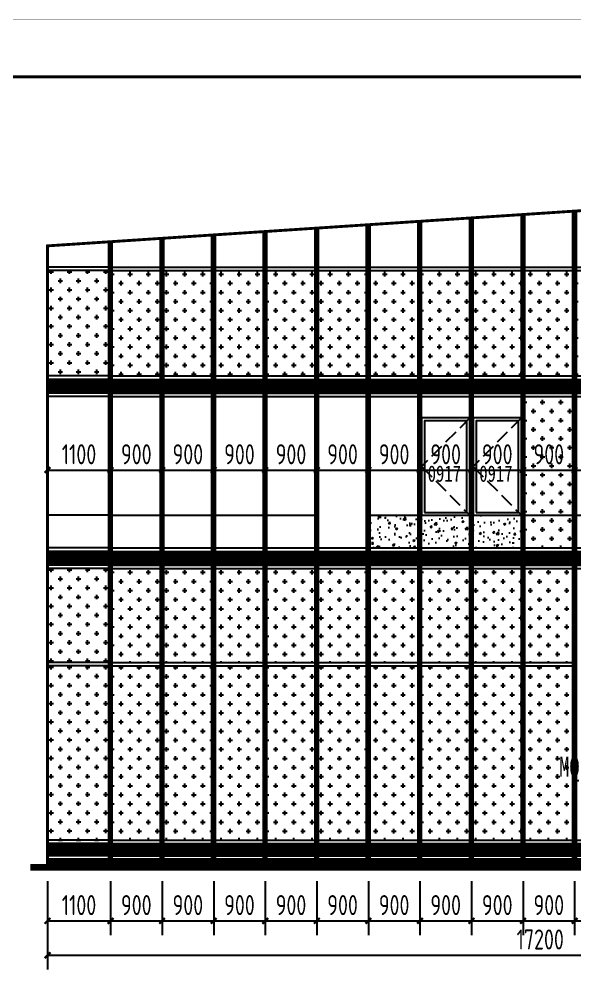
# Model space of a CAD drawing. Extents: x -280168 to 205214, y -148835 to -64913.
# Drawn here: x -188502 to -178811, y -106340 to -89430 of the extents above; entities that cross this region are included whole.
import ezdxf
from ezdxf.xclip import XClip

# ---------------------------------------------------------------- set-up
doc = ezdxf.new("R2010")
doc.units = 0
doc.header["$LTSCALE"] = 1000
doc.header["$MEASUREMENT"] = 0
doc.header["$XCLIPFRAME"] = 0
doc.linetypes.add('DASH', pattern=[0.35, 0.25, -0.1])
for name, color, linetype in [('01-标注_尺寸', 124, 'Continuous'), ('01-标注_符号', 200, 'Continuous'), ('05-填充_156', 156, 'Continuous'), ('05-填充_18', 18, 'Continuous'), ('05-填充_天正', 14, 'Continuous'), ('A-C_玻璃幕墙', 140, 'Continuous'), ('A-C_窗', 140, 'Continuous'), ('D-铝板', 181, 'Continuous'), ('E-立面轮廓', 241, 'Continuous')]:
    doc.layers.add(name, color=color, linetype=linetype)
doc.layers.add('04-不打印_辅助线', color=165, linetype='Continuous', plot=False)
doc.styles.add('_TCH_DIM_T3', font='ros1.shx', dxfattribs={"width": 0.85, "bigfont": 'jd.shx'})
doc.styles.get("Standard").update_dxf_attribs({"font": 'STXIHEI_0.TTF', "width": 0.75})
doc.dimstyles.new('_TCH_ARCH&&100', dxfattribs={"dimtxt": 350, "dimasz": 100, "dimexe": 250, "dimexo": 300, "dimgap": 100, "dimtad": 1, "dimdec": 0, "dimzin": 0, "dimdsep": 46, "dimtxsty": '_TCH_DIM_T3', "dimblk": 'ARCHTICK', "dimcen": 0.09, "dimclrt": 7, "dimazin": 2, "dimtfac": 1, "dimtdec": 0, "dimtix": 1, "dimtmove": 2, "dimatfit": 3, "dimfxl": 0, "dimtolj": 1, "dimtzin": 0, "dimarcsym": 0})

# ---------------------------------------------------------------- blocks, each defined once
blk = doc.blocks.new('*U615')
at = {"layer": '05-填充_18', "const_width": 210}
blk.add_lwpolyline([(-870, 0), (870, 0)], dxfattribs=at)
at = {"layer": 'A-C_玻璃幕墙'}
for p, q in [((-870, 165), (870, 165)), ((-870, 105), (870, 105)), ((-870, -105), (870, -105)), ((-870, -165), (870, -165))]:
    blk.add_line(p, q, dxfattribs=at)
blk = doc.blocks.new('*U616')
at = {"color": 0, "linetype": 'ByBlock', "lineweight": -2, "transparency": 16777216}
for p in [(0, 0), (1800, 0), (3600, 0), (5400, 0)]:
    blk.add_blockref('*U615', p, dxfattribs=at)
blk = doc.blocks.new('*U593')
at = {"layer": '05-填充_18', "const_width": 240}
blk.add_lwpolyline([(-420, 0), (420, 0)], dxfattribs=at)
blk = doc.blocks.new('*U594')
at = {"layer": '05-填充_18', "color": 0, "linetype": 'ByBlock', "lineweight": -2, "transparency": 16777216}
for p in [(0, 0), (900, 0), (1800, 0), (2700, 0), (3600, 0), (4500, 0), (5400, 0), (6300, 0), (7200, 0), (8100, 0), (9000, 0), (9900, 0), (10800, 0), (11700, 0), (12600, 0), (13500, 0), (14400, 0), (15300, 0), (16200, 0)]:
    blk.add_blockref('*U593', p, dxfattribs=at)
blk = doc.blocks.new('*U597')
at = {"layer": '05-填充_18', "const_width": 240}
blk.add_lwpolyline([(-420, 0), (420, 0)], dxfattribs=at)
blk = doc.blocks.new('*U598')
at = {"layer": '05-填充_18', "color": 0, "linetype": 'ByBlock', "lineweight": -2, "transparency": 16777216}
for p in [(0, 0), (900, 0), (1800, 0), (2700, 0), (3600, 0), (4500, 0), (5400, 0), (6300, 0), (7200, 0), (8100, 0), (9000, 0), (9900, 0), (10800, 0), (11700, 0), (12600, 0), (13500, 0), (14400, 0), (15300, 0), (16200, 0)]:
    blk.add_blockref('*U597', p, dxfattribs=at)
blk = doc.blocks.new('*U605')
at = {"layer": '05-填充_18', "const_width": 210}
blk.add_lwpolyline([(-420, 30), (420, 30)], dxfattribs=at)
blk = doc.blocks.new('*U606')
at = {"color": 0, "linetype": 'ByBlock', "lineweight": -2, "transparency": 16777216}
for p in [(0, 0), (900, 0), (1800, 0), (2700, 0), (3600, 0), (4500, 0), (5400, 0), (6300, 0), (7200, 0)]:
    blk.add_blockref('*U605', p, dxfattribs=at)
blk = doc.blocks.new('*U571')
at = {"layer": 'A-C_玻璃幕墙'}
for p, q in [((-420, 30), (420, 30)), ((-420, -30), (420, -30))]:
    blk.add_line(p, q, dxfattribs=at)
blk = doc.blocks.new('*U572')
at = {"layer": 'A-C_玻璃幕墙', "color": 0, "linetype": 'ByBlock', "lineweight": -2, "transparency": 16777216}
for p in [(0, 0), (900, 0), (1800, 0), (2700, 0), (3600, 0), (4500, 0), (5400, 0), (6300, 0), (7200, 0), (8100, 0), (9000, 0), (9900, 0), (10800, 0), (11700, 0), (12600, 0), (13500, 0), (14400, 0), (15300, 0), (16200, 0)]:
    blk.add_blockref('*U571', p, dxfattribs=at)
blk = doc.blocks.new('*U575')
at = {"layer": 'A-C_玻璃幕墙'}
for p, q in [((-420, 30), (420, 30)), ((-420, -30), (420, -30))]:
    blk.add_line(p, q, dxfattribs=at)
blk = doc.blocks.new('*U576')
at = {"layer": 'A-C_玻璃幕墙', "color": 0, "linetype": 'ByBlock', "lineweight": -2, "transparency": 16777216}
for p in [(0, 0), (900, 0), (1800, 0), (2700, 0), (3600, 0), (4500, 0), (5400, 0), (6300, 0), (7200, 0), (8100, 0), (9000, 0), (9900, 0), (10800, 0), (11700, 0), (12600, 0), (13500, 0), (14400, 0), (15300, 0), (16200, 0)]:
    blk.add_blockref('*U575', p, dxfattribs=at)
blk = doc.blocks.new('*U577')
at = {"layer": 'A-C_玻璃幕墙'}
blk.add_line((-420, 0), (420, 0), dxfattribs=at)
blk = doc.blocks.new('*U578')
at = {"layer": 'A-C_玻璃幕墙', "color": 0, "linetype": 'ByBlock', "lineweight": -2, "transparency": 16777216}
for p in [(0, 0), (900, 0), (1800, 0), (2700, 0)]:
    blk.add_blockref('*U577', p, dxfattribs=at)
blk = doc.blocks.new('*U579')
at = {"layer": 'A-C_玻璃幕墙'}
blk.add_line((-420, 0), (420, 0), dxfattribs=at)
blk = doc.blocks.new('*U580')
at = {"layer": 'A-C_玻璃幕墙', "color": 0, "linetype": 'ByBlock', "lineweight": -2, "transparency": 16777216}
for p in [(0, 0), (900, 0), (1800, 0), (2700, 0), (3600, 0), (4500, 0), (5400, 0), (6300, 0), (7200, 0), (8100, 0), (9000, 0), (9900, 0), (10800, 0), (11700, 0)]:
    blk.add_blockref('*U579', p, dxfattribs=at)
blk = doc.blocks.new('*U581')
at = {"layer": 'A-C_玻璃幕墙'}
for p, q in [((-420, 30), (420, 30)), ((-420, -30), (420, -30))]:
    blk.add_line(p, q, dxfattribs=at)
blk = doc.blocks.new('*U582')
at = {"layer": 'A-C_玻璃幕墙', "color": 0, "linetype": 'ByBlock', "lineweight": -2, "transparency": 16777216}
for p in [(0, 0), (900, 0), (1800, 0), (2700, 0), (3600, 0), (4500, 0), (5400, 0), (6300, 0), (7200, 0), (8100, 0), (9000, 0), (9900, 0), (10800, 0), (11700, 0), (12600, 0), (13500, 0), (14400, 0), (15300, 0), (16200, 0)]:
    blk.add_blockref('*U581', p, dxfattribs=at)
blk = doc.blocks.new('*U583')
at = {"layer": 'A-C_玻璃幕墙'}
for p, q in [((-420, 30), (420, 30)), ((-420, -30), (420, -30))]:
    blk.add_line(p, q, dxfattribs=at)
blk = doc.blocks.new('*U584')
at = {"layer": 'A-C_玻璃幕墙', "color": 0, "linetype": 'ByBlock', "lineweight": -2, "transparency": 16777216}
for p in [(0, 0), (900, 0), (1800, 0), (2700, 0), (3600, 0), (4500, 0), (5400, 0), (6300, 0), (7200, 0), (8100, 0), (9000, 0), (9900, 0), (10800, 0), (11700, 0), (12600, 0), (13500, 0), (14400, 0), (15300, 0), (16200, 0)]:
    blk.add_blockref('*U583', p, dxfattribs=at)
blk = doc.blocks.new('*U585')
at = {"layer": 'A-C_玻璃幕墙'}
for p, q in [((-420, 30), (420, 30)), ((-420, -30), (420, -30))]:
    blk.add_line(p, q, dxfattribs=at)
blk = doc.blocks.new('*U586')
at = {"layer": 'A-C_玻璃幕墙', "color": 0, "linetype": 'ByBlock', "lineweight": -2, "transparency": 16777216}
for p in [(0, 0), (900, 0), (1800, 0), (2700, 0), (3600, 0), (4500, 0), (5400, 0), (6300, 0), (7200, 0), (8100, 0), (9000, 0), (9900, 0), (10800, 0), (11700, 0), (12600, 0), (13500, 0), (14400, 0), (15300, 0), (16200, 0)]:
    blk.add_blockref('*U585', p, dxfattribs=at)
blk = doc.blocks.new('*U587')
at = {"layer": 'A-C_玻璃幕墙'}
for p, q in [((-420, 30), (420, 30)), ((-420, -30), (420, -30))]:
    blk.add_line(p, q, dxfattribs=at)
blk = doc.blocks.new('*U588')
at = {"layer": 'A-C_玻璃幕墙', "color": 0, "linetype": 'ByBlock', "lineweight": -2, "transparency": 16777216}
for p in [(0, 0), (900, 0), (1800, 0), (2700, 0), (3600, 0), (4500, 0), (5400, 0), (6300, 0), (7200, 0)]:
    blk.add_blockref('*U587', p, dxfattribs=at)
blk = doc.blocks.new('*U589')
at = {"layer": 'A-C_玻璃幕墙'}
for p, q in [((-420, 30), (420, 30)), ((-420, -30), (420, -30))]:
    blk.add_line(p, q, dxfattribs=at)
blk = doc.blocks.new('*U590')
at = {"layer": 'A-C_玻璃幕墙', "color": 0, "linetype": 'ByBlock', "lineweight": -2, "transparency": 16777216}
for p in [(0, 0), (900, 0), (1800, 0), (2700, 0), (3600, 0), (4500, 0), (5400, 0), (6300, 0), (7200, 0)]:
    blk.add_blockref('*U589', p, dxfattribs=at)
blk = doc.blocks.new('*U591')
at = {"layer": '05-填充_156'}
h = blk.add_hatch(dxfattribs=at)
h.set_pattern_fill('CROSS', color=136, scale=100)
h.set_pattern_definition([(0, (-156128.72, 157902.89), (158.75, 158.75), [79.375, -238.125]), (90, (-156089.03, 157863.2), (-158.75, 158.75), [79.375, -238.125])])
h.paths.add_polyline_path([(-420, 920), (420, 920), (420, -920), (-420, -920)])
blk = doc.blocks.new('*U592')
at = {"color": 0, "linetype": 'ByBlock', "lineweight": -2, "transparency": 16777216}
for p in [(0, 0), (900, 0), (1800, 0), (2700, 0), (3600, 0), (4500, 0), (5400, 0), (6300, 0), (7200, 0), (8100, 0), (9000, 0), (9900, 0), (10800, 0), (11700, 0), (12600, 0), (13500, 0), (14400, 0), (15300, 0), (16200, 0)]:
    blk.add_blockref('*U591', p, dxfattribs=at)
blk = doc.blocks.new('*U595')
at = {"layer": '05-填充_天正'}
h = blk.add_hatch(dxfattribs=at)
h.set_pattern_fill('AR-CONC', color=256, scale=200)
h.set_pattern_definition([(50, (-156128.72, 161537.9), (364.36934, -31.87817), [38.1, -419.1]), (355, (-156128.72, 161537.9), (-70.48565, 382.1133), [30.48, -335.28]), (100.451, (-156098.36, 161535.23), (293.885, 350.2334), [32.38, -356.18]), (46.1842, (-156128.7, 161639.5), (542.1581, -84.0847), [57.15, -628.65]), (96.6356, (-156083.54, 161632.5), (474.8085, 494.8511), [48.57, -534.27]), (351.184, (-156128.7, 161639.5), (474.8092, 494.8502), [45.72, -502.92]), (21, (-156077.92, 161614.1), (303.22976, -204.53104), [38.1, -419.1]), (326, (-156077.92, 161614.1), (123.60406, 368.37593), [30.48, -335.28]), (71.4514, (-156052.65, 161597.04), (426.833, 163.8457), [32.38, -356.18]), (37.5, (-156128.72, 161537.89), (6.17721, 169.11008), [0, -331.216, 0, -340.36, 0, -336.55]), (7.5, (-156128.72, 161537.89), (133.63933, 200.36115), [0, -194.056, 0, -323.596, 0, -128.27]), (327.5, (-156242, 161537.89), (271.18119, -11.45749), [0, -127, 0, -396.24, 0, -525.78]), (317.5, (-156292.8, 161537.89), (296.25836, 50.85298), [0, -165.1, 0, -263.144, 0, -373.38])])
h.paths.add_polyline_path([(-420, 285), (420, 285), (420, -285), (-420, -285)])
blk = doc.blocks.new('*U596')
at = {"color": 0, "linetype": 'ByBlock', "lineweight": -2, "transparency": 16777216}
for p in [(0, 0), (900, 0), (1800, 0)]:
    blk.add_blockref('*U595', p, dxfattribs=at)
blk = doc.blocks.new('*U569')
at = {"layer": '05-填充_18', "const_width": 60}
blk.add_lwpolyline([(0, -2025), (0, 5766)], dxfattribs=at)
at = {"layer": 'D-铝板'}
for p, q in [((-30, -2025), (-30, 5768)), ((30, -2025), (30, 5768))]:
    blk.add_line(p, q, dxfattribs=at)
blk = doc.blocks.new('*U570')
at = {"layer": 'D-铝板', "color": 0, "linetype": 'ByBlock', "lineweight": -2, "transparency": 16777216}
for p in [(0, 0), (900, 0), (1800, 0), (2700, 0), (3600, 0), (4500, 0), (5400, 0), (6300, 0), (7200, 0), (8100, 0), (9000, 0), (9900, 0), (10800, 0), (11700, 0), (12600, 0), (13500, 0), (14400, 0), (15300, 0), (16200, 0)]:
    blk.add_blockref('*U569', p, dxfattribs=at)
blk = doc.blocks.new('*U567')
at = {"layer": '05-填充_18', "const_width": 60}
blk.add_lwpolyline([(0, -2025), (0, 2025)], dxfattribs=at)
at = {"layer": 'D-铝板'}
for p, q in [((-30, -2025), (-30, 2025)), ((30, -2025), (30, 2025))]:
    blk.add_line(p, q, dxfattribs=at)
blk = doc.blocks.new('*U568')
at = {"layer": 'D-铝板', "color": 0, "linetype": 'ByBlock', "lineweight": -2, "transparency": 16777216}
for p in [(0, 0), (900, 0), (1800, 0), (2700, 0), (3600, 0), (4500, 0), (5400, 0), (6300, 0), (7200, 0), (8100, 0)]:
    blk.add_blockref('*U567', p, dxfattribs=at)
blk = doc.blocks.new('A$C63224D34')
for points in [[(-10, -2075), (830, -2075), (830, -375), (-10, -375)], [(40, -2025), (780, -2025), (780, -425), (40, -425)]]:
    blk.add_lwpolyline(points, close=True)
at = {"linetype": 'DASH'}
blk.add_lwpolyline([(830, -375), (-10, -1225), (830, -2075)], dxfattribs=at)
at = {"layer": '04-不打印_辅助线', "width": 0.75}
blk.add_text('0917', height=285.4, dxfattribs=at).set_placement((95, -1491))
blk = doc.blocks.new('*U603')
at = {"layer": '05-填充_156'}
h = blk.add_hatch(dxfattribs=at)
h.set_pattern_fill('CROSS', color=136, scale=100)
h.set_pattern_definition([(0, (-156128.72, 158502.89), (158.75, 158.75), [79.375, -238.125]), (90, (-156089.03, 158463.2), (-158.75, 158.75), [79.375, -238.125])])
h.paths.add_polyline_path([(-420, 1520), (420, 1520), (420, -1520), (-420, -1520)])
blk = doc.blocks.new('*U604')
at = {"color": 0, "linetype": 'ByBlock', "lineweight": -2, "transparency": 16777216}
for p in [(0, 0), (900, 0), (1800, 0), (2700, 0), (3600, 0), (4500, 0), (5400, 0), (6300, 0), (7200, 0)]:
    blk.add_blockref('*U603', p, dxfattribs=at)
blk = doc.blocks.new('*U609')
at = {"layer": '05-填充_156'}
h = blk.add_hatch(dxfattribs=at)
h.set_pattern_fill('CROSS', color=136, scale=100)
h.set_pattern_definition([(0, (-156128.72, 157462.89), (158.75, 158.75), [79.375, -238.125]), (90, (-156089.03, 157423.2), (-158.75, 158.75), [79.375, -238.125])])
h.paths.add_polyline_path([(-420, 1160), (420, 1160), (420, -480), (-420, -480)])
blk = doc.blocks.new('*U610')
at = {"color": 0, "linetype": 'ByBlock', "lineweight": -2, "transparency": 16777216}
for p in [(0, 0), (900, 0), (1800, 0), (2700, 0), (3600, 0), (4500, 0), (5400, 0), (6300, 0), (7200, 0)]:
    blk.add_blockref('*U609', p, dxfattribs=at)
blk = doc.blocks.new('*U611')
at = {"layer": 'A-C_玻璃幕墙'}
for p, q in [((-420, 30), (420, 30)), ((-420, -30), (420, -30))]:
    blk.add_line(p, q, dxfattribs=at)
blk = doc.blocks.new('*U612')
at = {"layer": 'A-C_玻璃幕墙', "color": 0, "linetype": 'ByBlock', "lineweight": -2, "transparency": 16777216}
for p in [(0, 0), (900, 0), (1800, 0), (2700, 0), (3600, 0), (4500, 0), (5400, 0), (6300, 0), (7200, 0)]:
    blk.add_blockref('*U611', p, dxfattribs=at)
blk = doc.blocks.new('图框-A1')
for points, const_width in [([(0, 0), (841, 0), (841, 594), (0, 594)], 0.05), ([(766, 584), (25, 584), (25, 10), (766, 10)], 0.5)]:
    blk.add_lwpolyline(points, close=True, dxfattribs=dict(const_width=const_width))
blk = doc.blocks.new('_ArchTick')
at = {"color": 0, "linetype": 'ByBlock', "const_width": 0.4}
blk.add_lwpolyline([(-0.5, -0.5), (0.5, 0.5)], dxfattribs=at)
blk = doc.blocks.new('*D1099')
at = {"layer": '01-标注_尺寸', "color": 0, "lineweight": -2, "transparency": 16777216}
for p, q in [((-178811, -104465), (-178811, -105408)), ((-177011, -104465), (-177011, -105408)), ((-178811, -105158), (-177011, -105158))]:
    blk.add_line(p, q, dxfattribs=at)
at = {"layer": 'Defpoints', "color": 0, "transparency": 16777216}
for p in [(-178811, -104165), (-177011, -104165), (-177011, -105158)]:
    blk.add_point(p, dxfattribs=at)
at = {"layer": '01-标注_尺寸', "color": 0, "lineweight": -2, "transparency": 16777216, "xscale": 100, "yscale": 100, "zscale": 100, "rotation": 180}
blk.add_blockref('_ArchTick', (-178811, -105158), dxfattribs=at)
at = {"layer": '01-标注_尺寸', "color": 0, "lineweight": -2, "transparency": 16777216, "xscale": 100, "yscale": 100, "zscale": 100}
blk.add_blockref('_ArchTick', (-177011, -105158), dxfattribs=at)
at = {"layer": '01-标注_尺寸', "color": 7, "transparency": 16777216, "insert": (-177911, -104883), "char_height": 350, "attachment_point": 5, "style": '_TCH_DIM_T3'}
blk.add_mtext('\\A1;1800', dxfattribs=at)
blk = doc.blocks.new('*D1100')
at = {"layer": '01-标注_尺寸', "color": 0, "lineweight": -2, "transparency": 16777216}
for p, q in [((-179711, -104465), (-179711, -105408)), ((-178811, -104465), (-178811, -105408)), ((-179711, -105158), (-178811, -105158))]:
    blk.add_line(p, q, dxfattribs=at)
at = {"layer": 'Defpoints', "color": 0, "transparency": 16777216}
for p in [(-179711, -104165), (-178811, -104165), (-178811, -105158)]:
    blk.add_point(p, dxfattribs=at)
at = {"layer": '01-标注_尺寸', "color": 0, "lineweight": -2, "transparency": 16777216, "xscale": 100, "yscale": 100, "zscale": 100, "rotation": 180}
blk.add_blockref('_ArchTick', (-179711, -105158), dxfattribs=at)
at = {"layer": '01-标注_尺寸', "color": 0, "lineweight": -2, "transparency": 16777216, "xscale": 100, "yscale": 100, "zscale": 100}
blk.add_blockref('_ArchTick', (-178811, -105158), dxfattribs=at)
at = {"layer": '01-标注_尺寸', "color": 7, "transparency": 16777216, "insert": (-179261, -104883), "char_height": 350, "attachment_point": 5, "style": '_TCH_DIM_T3'}
blk.add_mtext('\\A1;900', dxfattribs=at)
blk = doc.blocks.new('*D1101')
at = {"layer": '01-标注_尺寸', "color": 0, "lineweight": -2, "transparency": 16777216}
for p, q in [((-180611, -104465), (-180611, -105408)), ((-179711, -104465), (-179711, -105408)), ((-180611, -105158), (-179711, -105158))]:
    blk.add_line(p, q, dxfattribs=at)
at = {"layer": 'Defpoints', "color": 0, "transparency": 16777216}
for p in [(-180611, -104165), (-179711, -104165), (-179711, -105158)]:
    blk.add_point(p, dxfattribs=at)
at = {"layer": '01-标注_尺寸', "color": 0, "lineweight": -2, "transparency": 16777216, "xscale": 100, "yscale": 100, "zscale": 100, "rotation": 180}
blk.add_blockref('_ArchTick', (-180611, -105158), dxfattribs=at)
at = {"layer": '01-标注_尺寸', "color": 0, "lineweight": -2, "transparency": 16777216, "xscale": 100, "yscale": 100, "zscale": 100}
blk.add_blockref('_ArchTick', (-179711, -105158), dxfattribs=at)
at = {"layer": '01-标注_尺寸', "color": 7, "transparency": 16777216, "insert": (-180161, -104883), "char_height": 350, "attachment_point": 5, "style": '_TCH_DIM_T3'}
blk.add_mtext('\\A1;900', dxfattribs=at)
blk = doc.blocks.new('*D1102')
at = {"layer": '01-标注_尺寸', "color": 0, "lineweight": -2, "transparency": 16777216}
for p, q in [((-181511, -104465), (-181511, -105408)), ((-180611, -104465), (-180611, -105408)), ((-181511, -105158), (-180611, -105158))]:
    blk.add_line(p, q, dxfattribs=at)
at = {"layer": 'Defpoints', "color": 0, "transparency": 16777216}
for p in [(-181511, -104165), (-180611, -104165), (-180611, -105158)]:
    blk.add_point(p, dxfattribs=at)
at = {"layer": '01-标注_尺寸', "color": 0, "lineweight": -2, "transparency": 16777216, "xscale": 100, "yscale": 100, "zscale": 100, "rotation": 180}
blk.add_blockref('_ArchTick', (-181511, -105158), dxfattribs=at)
at = {"layer": '01-标注_尺寸', "color": 0, "lineweight": -2, "transparency": 16777216, "xscale": 100, "yscale": 100, "zscale": 100}
blk.add_blockref('_ArchTick', (-180611, -105158), dxfattribs=at)
at = {"layer": '01-标注_尺寸', "color": 7, "transparency": 16777216, "insert": (-181061, -104883), "char_height": 350, "attachment_point": 5, "style": '_TCH_DIM_T3'}
blk.add_mtext('\\A1;900', dxfattribs=at)
blk = doc.blocks.new('*D1103')
at = {"layer": '01-标注_尺寸', "color": 0, "lineweight": -2, "transparency": 16777216}
for p, q in [((-182411, -104465), (-182411, -105408)), ((-181511, -104465), (-181511, -105408)), ((-182411, -105158), (-181511, -105158))]:
    blk.add_line(p, q, dxfattribs=at)
at = {"layer": 'Defpoints', "color": 0, "transparency": 16777216}
for p in [(-182411, -104165), (-181511, -104165), (-181511, -105158)]:
    blk.add_point(p, dxfattribs=at)
at = {"layer": '01-标注_尺寸', "color": 0, "lineweight": -2, "transparency": 16777216, "xscale": 100, "yscale": 100, "zscale": 100, "rotation": 180}
blk.add_blockref('_ArchTick', (-182411, -105158), dxfattribs=at)
at = {"layer": '01-标注_尺寸', "color": 0, "lineweight": -2, "transparency": 16777216, "xscale": 100, "yscale": 100, "zscale": 100}
blk.add_blockref('_ArchTick', (-181511, -105158), dxfattribs=at)
at = {"layer": '01-标注_尺寸', "color": 7, "transparency": 16777216, "insert": (-181961, -104883), "char_height": 350, "attachment_point": 5, "style": '_TCH_DIM_T3'}
blk.add_mtext('\\A1;900', dxfattribs=at)
blk = doc.blocks.new('*D1104')
at = {"layer": '01-标注_尺寸', "color": 0, "lineweight": -2, "transparency": 16777216}
for p, q in [((-183311, -104465), (-183311, -105408)), ((-182411, -104465), (-182411, -105408)), ((-183311, -105158), (-182411, -105158))]:
    blk.add_line(p, q, dxfattribs=at)
at = {"layer": 'Defpoints', "color": 0, "transparency": 16777216}
for p in [(-183311, -104165), (-182411, -104165), (-182411, -105158)]:
    blk.add_point(p, dxfattribs=at)
at = {"layer": '01-标注_尺寸', "color": 0, "lineweight": -2, "transparency": 16777216, "xscale": 100, "yscale": 100, "zscale": 100, "rotation": 180}
blk.add_blockref('_ArchTick', (-183311, -105158), dxfattribs=at)
at = {"layer": '01-标注_尺寸', "color": 0, "lineweight": -2, "transparency": 16777216, "xscale": 100, "yscale": 100, "zscale": 100}
blk.add_blockref('_ArchTick', (-182411, -105158), dxfattribs=at)
at = {"layer": '01-标注_尺寸', "color": 7, "transparency": 16777216, "insert": (-182861, -104883), "char_height": 350, "attachment_point": 5, "style": '_TCH_DIM_T3'}
blk.add_mtext('\\A1;900', dxfattribs=at)
blk = doc.blocks.new('*D1105')
at = {"layer": '01-标注_尺寸', "color": 0, "lineweight": -2, "transparency": 16777216}
for p, q in [((-184211, -104465), (-184211, -105408)), ((-183311, -104465), (-183311, -105408)), ((-184211, -105158), (-183311, -105158))]:
    blk.add_line(p, q, dxfattribs=at)
at = {"layer": 'Defpoints', "color": 0, "transparency": 16777216}
for p in [(-184211, -104165), (-183311, -104165), (-183311, -105158)]:
    blk.add_point(p, dxfattribs=at)
at = {"layer": '01-标注_尺寸', "color": 0, "lineweight": -2, "transparency": 16777216, "xscale": 100, "yscale": 100, "zscale": 100, "rotation": 180}
blk.add_blockref('_ArchTick', (-184211, -105158), dxfattribs=at)
at = {"layer": '01-标注_尺寸', "color": 0, "lineweight": -2, "transparency": 16777216, "xscale": 100, "yscale": 100, "zscale": 100}
blk.add_blockref('_ArchTick', (-183311, -105158), dxfattribs=at)
at = {"layer": '01-标注_尺寸', "color": 7, "transparency": 16777216, "insert": (-183761, -104883), "char_height": 350, "attachment_point": 5, "style": '_TCH_DIM_T3'}
blk.add_mtext('\\A1;900', dxfattribs=at)
blk = doc.blocks.new('*D1106')
at = {"layer": '01-标注_尺寸', "color": 0, "lineweight": -2, "transparency": 16777216}
for p, q in [((-185111, -104465), (-185111, -105408)), ((-184211, -104465), (-184211, -105408)), ((-185111, -105158), (-184211, -105158))]:
    blk.add_line(p, q, dxfattribs=at)
at = {"layer": 'Defpoints', "color": 0, "transparency": 16777216}
for p in [(-185111, -104165), (-184211, -104165), (-184211, -105158)]:
    blk.add_point(p, dxfattribs=at)
at = {"layer": '01-标注_尺寸', "color": 0, "lineweight": -2, "transparency": 16777216, "xscale": 100, "yscale": 100, "zscale": 100, "rotation": 180}
blk.add_blockref('_ArchTick', (-185111, -105158), dxfattribs=at)
at = {"layer": '01-标注_尺寸', "color": 0, "lineweight": -2, "transparency": 16777216, "xscale": 100, "yscale": 100, "zscale": 100}
blk.add_blockref('_ArchTick', (-184211, -105158), dxfattribs=at)
at = {"layer": '01-标注_尺寸', "color": 7, "transparency": 16777216, "insert": (-184661, -104883), "char_height": 350, "attachment_point": 5, "style": '_TCH_DIM_T3'}
blk.add_mtext('\\A1;900', dxfattribs=at)
blk = doc.blocks.new('*D1107')
at = {"layer": '01-标注_尺寸', "color": 0, "lineweight": -2, "transparency": 16777216}
for p, q in [((-186011, -104465), (-186011, -105408)), ((-185111, -104465), (-185111, -105408)), ((-186011, -105158), (-185111, -105158))]:
    blk.add_line(p, q, dxfattribs=at)
at = {"layer": 'Defpoints', "color": 0, "transparency": 16777216}
for p in [(-186011, -104165), (-185111, -104165), (-185111, -105158)]:
    blk.add_point(p, dxfattribs=at)
at = {"layer": '01-标注_尺寸', "color": 0, "lineweight": -2, "transparency": 16777216, "xscale": 100, "yscale": 100, "zscale": 100, "rotation": 180}
blk.add_blockref('_ArchTick', (-186011, -105158), dxfattribs=at)
at = {"layer": '01-标注_尺寸', "color": 0, "lineweight": -2, "transparency": 16777216, "xscale": 100, "yscale": 100, "zscale": 100}
blk.add_blockref('_ArchTick', (-185111, -105158), dxfattribs=at)
at = {"layer": '01-标注_尺寸', "color": 7, "transparency": 16777216, "insert": (-185561, -104883), "char_height": 350, "attachment_point": 5, "style": '_TCH_DIM_T3'}
blk.add_mtext('\\A1;900', dxfattribs=at)
blk = doc.blocks.new('*D1108')
at = {"layer": '01-标注_尺寸', "color": 0, "lineweight": -2, "transparency": 16777216}
for p, q in [((-186911, -104465), (-186911, -105408)), ((-186011, -104465), (-186011, -105408)), ((-186911, -105158), (-186011, -105158))]:
    blk.add_line(p, q, dxfattribs=at)
at = {"layer": 'Defpoints', "color": 0, "transparency": 16777216}
for p in [(-186911, -104165), (-186011, -104165), (-186011, -105158)]:
    blk.add_point(p, dxfattribs=at)
at = {"layer": '01-标注_尺寸', "color": 0, "lineweight": -2, "transparency": 16777216, "xscale": 100, "yscale": 100, "zscale": 100, "rotation": 180}
blk.add_blockref('_ArchTick', (-186911, -105158), dxfattribs=at)
at = {"layer": '01-标注_尺寸', "color": 0, "lineweight": -2, "transparency": 16777216, "xscale": 100, "yscale": 100, "zscale": 100}
blk.add_blockref('_ArchTick', (-186011, -105158), dxfattribs=at)
at = {"layer": '01-标注_尺寸', "color": 7, "transparency": 16777216, "insert": (-186461, -104883), "char_height": 350, "attachment_point": 5, "style": '_TCH_DIM_T3'}
blk.add_mtext('\\A1;900', dxfattribs=at)
blk = doc.blocks.new('*D1109')
at = {"layer": '01-标注_尺寸', "color": 0, "lineweight": -2, "transparency": 16777216}
for p, q in [((-188011, -104465), (-188011, -105408)), ((-186911, -104465), (-186911, -105408)), ((-188011, -105158), (-186911, -105158))]:
    blk.add_line(p, q, dxfattribs=at)
at = {"layer": 'Defpoints', "color": 0, "transparency": 16777216}
for p in [(-188011, -104165), (-186911, -104165), (-186911, -105158)]:
    blk.add_point(p, dxfattribs=at)
at = {"layer": '01-标注_尺寸', "color": 0, "lineweight": -2, "transparency": 16777216, "xscale": 100, "yscale": 100, "zscale": 100, "rotation": 180}
blk.add_blockref('_ArchTick', (-188011, -105158), dxfattribs=at)
at = {"layer": '01-标注_尺寸', "color": 0, "lineweight": -2, "transparency": 16777216, "xscale": 100, "yscale": 100, "zscale": 100}
blk.add_blockref('_ArchTick', (-186911, -105158), dxfattribs=at)
at = {"layer": '01-标注_尺寸', "color": 7, "transparency": 16777216, "insert": (-187461, -104883), "char_height": 350, "attachment_point": 5, "style": '_TCH_DIM_T3'}
blk.add_mtext('\\A1;1100', dxfattribs=at)
blk = doc.blocks.new('*D1119')
at = {"layer": '01-标注_尺寸', "color": 0, "lineweight": -2, "transparency": 16777216}
for p, q in [((-178811, -97770), (-178811, -97042)), ((-177911, -97770), (-177911, -97042)), ((-178811, -97292), (-177911, -97292))]:
    blk.add_line(p, q, dxfattribs=at)
at = {"layer": 'Defpoints', "color": 0, "transparency": 16777216}
for p in [(-177911, -97292), (-178811, -98070), (-177911, -98070)]:
    blk.add_point(p, dxfattribs=at)
at = {"layer": '01-标注_尺寸', "color": 0, "lineweight": -2, "transparency": 16777216, "xscale": 100, "yscale": 100, "zscale": 100, "rotation": 180}
blk.add_blockref('_ArchTick', (-178811, -97292), dxfattribs=at)
at = {"layer": '01-标注_尺寸', "color": 0, "lineweight": -2, "transparency": 16777216, "xscale": 100, "yscale": 100, "zscale": 100}
blk.add_blockref('_ArchTick', (-177911, -97292), dxfattribs=at)
at = {"layer": '01-标注_尺寸', "color": 7, "transparency": 16777216, "insert": (-178361, -97017), "char_height": 350, "attachment_point": 5, "style": '_TCH_DIM_T3'}
blk.add_mtext('\\A1;900', dxfattribs=at)
blk = doc.blocks.new('*D1120')
at = {"layer": '01-标注_尺寸', "color": 0, "lineweight": -2, "transparency": 16777216}
for p, q in [((-179711, -97770), (-179711, -97042)), ((-178811, -97770), (-178811, -97042)), ((-179711, -97292), (-178811, -97292))]:
    blk.add_line(p, q, dxfattribs=at)
at = {"layer": 'Defpoints', "color": 0, "transparency": 16777216}
for p in [(-178811, -97292), (-179711, -98070), (-178811, -98070)]:
    blk.add_point(p, dxfattribs=at)
at = {"layer": '01-标注_尺寸', "color": 0, "lineweight": -2, "transparency": 16777216, "xscale": 100, "yscale": 100, "zscale": 100, "rotation": 180}
blk.add_blockref('_ArchTick', (-179711, -97292), dxfattribs=at)
at = {"layer": '01-标注_尺寸', "color": 0, "lineweight": -2, "transparency": 16777216, "xscale": 100, "yscale": 100, "zscale": 100}
blk.add_blockref('_ArchTick', (-178811, -97292), dxfattribs=at)
at = {"layer": '01-标注_尺寸', "color": 7, "transparency": 16777216, "insert": (-179261, -97017), "char_height": 350, "attachment_point": 5, "style": '_TCH_DIM_T3'}
blk.add_mtext('\\A1;900', dxfattribs=at)
blk = doc.blocks.new('*D1121')
at = {"layer": '01-标注_尺寸', "color": 0, "lineweight": -2, "transparency": 16777216}
for p, q in [((-180611, -97770), (-180611, -97042)), ((-179711, -97770), (-179711, -97042)), ((-180611, -97292), (-179711, -97292))]:
    blk.add_line(p, q, dxfattribs=at)
at = {"layer": 'Defpoints', "color": 0, "transparency": 16777216}
for p in [(-179711, -97292), (-180611, -98070), (-179711, -98070)]:
    blk.add_point(p, dxfattribs=at)
at = {"layer": '01-标注_尺寸', "color": 0, "lineweight": -2, "transparency": 16777216, "xscale": 100, "yscale": 100, "zscale": 100, "rotation": 180}
blk.add_blockref('_ArchTick', (-180611, -97292), dxfattribs=at)
at = {"layer": '01-标注_尺寸', "color": 0, "lineweight": -2, "transparency": 16777216, "xscale": 100, "yscale": 100, "zscale": 100}
blk.add_blockref('_ArchTick', (-179711, -97292), dxfattribs=at)
at = {"layer": '01-标注_尺寸', "color": 7, "transparency": 16777216, "insert": (-180161, -97017), "char_height": 350, "attachment_point": 5, "style": '_TCH_DIM_T3'}
blk.add_mtext('\\A1;900', dxfattribs=at)
blk = doc.blocks.new('*D1122')
at = {"layer": '01-标注_尺寸', "color": 0, "lineweight": -2, "transparency": 16777216}
for p, q in [((-181511, -97770), (-181511, -97042)), ((-180611, -97770), (-180611, -97042)), ((-181511, -97292), (-180611, -97292))]:
    blk.add_line(p, q, dxfattribs=at)
at = {"layer": 'Defpoints', "color": 0, "transparency": 16777216}
for p in [(-180611, -97292), (-181511, -98070), (-180611, -98070)]:
    blk.add_point(p, dxfattribs=at)
at = {"layer": '01-标注_尺寸', "color": 0, "lineweight": -2, "transparency": 16777216, "xscale": 100, "yscale": 100, "zscale": 100, "rotation": 180}
blk.add_blockref('_ArchTick', (-181511, -97292), dxfattribs=at)
at = {"layer": '01-标注_尺寸', "color": 0, "lineweight": -2, "transparency": 16777216, "xscale": 100, "yscale": 100, "zscale": 100}
blk.add_blockref('_ArchTick', (-180611, -97292), dxfattribs=at)
at = {"layer": '01-标注_尺寸', "color": 7, "transparency": 16777216, "insert": (-181061, -97017), "char_height": 350, "attachment_point": 5, "style": '_TCH_DIM_T3'}
blk.add_mtext('\\A1;900', dxfattribs=at)
blk = doc.blocks.new('*D1123')
at = {"layer": '01-标注_尺寸', "color": 0, "lineweight": -2, "transparency": 16777216}
for p, q in [((-182411, -97770), (-182411, -97042)), ((-181511, -97770), (-181511, -97042)), ((-182411, -97292), (-181511, -97292))]:
    blk.add_line(p, q, dxfattribs=at)
at = {"layer": 'Defpoints', "color": 0, "transparency": 16777216}
for p in [(-181511, -97292), (-182411, -98070), (-181511, -98070)]:
    blk.add_point(p, dxfattribs=at)
at = {"layer": '01-标注_尺寸', "color": 0, "lineweight": -2, "transparency": 16777216, "xscale": 100, "yscale": 100, "zscale": 100, "rotation": 180}
blk.add_blockref('_ArchTick', (-182411, -97292), dxfattribs=at)
at = {"layer": '01-标注_尺寸', "color": 0, "lineweight": -2, "transparency": 16777216, "xscale": 100, "yscale": 100, "zscale": 100}
blk.add_blockref('_ArchTick', (-181511, -97292), dxfattribs=at)
at = {"layer": '01-标注_尺寸', "color": 7, "transparency": 16777216, "insert": (-181961, -97017), "char_height": 350, "attachment_point": 5, "style": '_TCH_DIM_T3'}
blk.add_mtext('\\A1;900', dxfattribs=at)
blk = doc.blocks.new('*D1124')
at = {"layer": '01-标注_尺寸', "color": 0, "lineweight": -2, "transparency": 16777216}
for p, q in [((-183311, -97770), (-183311, -97042)), ((-182411, -97770), (-182411, -97042)), ((-183311, -97292), (-182411, -97292))]:
    blk.add_line(p, q, dxfattribs=at)
at = {"layer": 'Defpoints', "color": 0, "transparency": 16777216}
for p in [(-182411, -97292), (-183311, -98070), (-182411, -98070)]:
    blk.add_point(p, dxfattribs=at)
at = {"layer": '01-标注_尺寸', "color": 0, "lineweight": -2, "transparency": 16777216, "xscale": 100, "yscale": 100, "zscale": 100, "rotation": 180}
blk.add_blockref('_ArchTick', (-183311, -97292), dxfattribs=at)
at = {"layer": '01-标注_尺寸', "color": 0, "lineweight": -2, "transparency": 16777216, "xscale": 100, "yscale": 100, "zscale": 100}
blk.add_blockref('_ArchTick', (-182411, -97292), dxfattribs=at)
at = {"layer": '01-标注_尺寸', "color": 7, "transparency": 16777216, "insert": (-182861, -97017), "char_height": 350, "attachment_point": 5, "style": '_TCH_DIM_T3'}
blk.add_mtext('\\A1;900', dxfattribs=at)
blk = doc.blocks.new('*D1125')
at = {"layer": '01-标注_尺寸', "color": 0, "lineweight": -2, "transparency": 16777216}
for p, q in [((-184211, -97770), (-184211, -97042)), ((-183311, -97770), (-183311, -97042)), ((-184211, -97292), (-183311, -97292))]:
    blk.add_line(p, q, dxfattribs=at)
at = {"layer": 'Defpoints', "color": 0, "transparency": 16777216}
for p in [(-183311, -97292), (-184211, -98070), (-183311, -98070)]:
    blk.add_point(p, dxfattribs=at)
at = {"layer": '01-标注_尺寸', "color": 0, "lineweight": -2, "transparency": 16777216, "xscale": 100, "yscale": 100, "zscale": 100, "rotation": 180}
blk.add_blockref('_ArchTick', (-184211, -97292), dxfattribs=at)
at = {"layer": '01-标注_尺寸', "color": 0, "lineweight": -2, "transparency": 16777216, "xscale": 100, "yscale": 100, "zscale": 100}
blk.add_blockref('_ArchTick', (-183311, -97292), dxfattribs=at)
at = {"layer": '01-标注_尺寸', "color": 7, "transparency": 16777216, "insert": (-183761, -97017), "char_height": 350, "attachment_point": 5, "style": '_TCH_DIM_T3'}
blk.add_mtext('\\A1;900', dxfattribs=at)
blk = doc.blocks.new('*D1126')
at = {"layer": '01-标注_尺寸', "color": 0, "lineweight": -2, "transparency": 16777216}
for p, q in [((-185111, -97770), (-185111, -97042)), ((-184211, -97770), (-184211, -97042)), ((-185111, -97292), (-184211, -97292))]:
    blk.add_line(p, q, dxfattribs=at)
at = {"layer": 'Defpoints', "color": 0, "transparency": 16777216}
for p in [(-184211, -97292), (-185111, -98070), (-184211, -98070)]:
    blk.add_point(p, dxfattribs=at)
at = {"layer": '01-标注_尺寸', "color": 0, "lineweight": -2, "transparency": 16777216, "xscale": 100, "yscale": 100, "zscale": 100, "rotation": 180}
blk.add_blockref('_ArchTick', (-185111, -97292), dxfattribs=at)
at = {"layer": '01-标注_尺寸', "color": 0, "lineweight": -2, "transparency": 16777216, "xscale": 100, "yscale": 100, "zscale": 100}
blk.add_blockref('_ArchTick', (-184211, -97292), dxfattribs=at)
at = {"layer": '01-标注_尺寸', "color": 7, "transparency": 16777216, "insert": (-184661, -97017), "char_height": 350, "attachment_point": 5, "style": '_TCH_DIM_T3'}
blk.add_mtext('\\A1;900', dxfattribs=at)
blk = doc.blocks.new('*D1127')
at = {"layer": '01-标注_尺寸', "color": 0, "lineweight": -2, "transparency": 16777216}
for p, q in [((-186011, -97770), (-186011, -97042)), ((-185111, -97770), (-185111, -97042)), ((-186011, -97292), (-185111, -97292))]:
    blk.add_line(p, q, dxfattribs=at)
at = {"layer": 'Defpoints', "color": 0, "transparency": 16777216}
for p in [(-185111, -97292), (-186011, -98070), (-185111, -98070)]:
    blk.add_point(p, dxfattribs=at)
at = {"layer": '01-标注_尺寸', "color": 0, "lineweight": -2, "transparency": 16777216, "xscale": 100, "yscale": 100, "zscale": 100, "rotation": 180}
blk.add_blockref('_ArchTick', (-186011, -97292), dxfattribs=at)
at = {"layer": '01-标注_尺寸', "color": 0, "lineweight": -2, "transparency": 16777216, "xscale": 100, "yscale": 100, "zscale": 100}
blk.add_blockref('_ArchTick', (-185111, -97292), dxfattribs=at)
at = {"layer": '01-标注_尺寸', "color": 7, "transparency": 16777216, "insert": (-185561, -97017), "char_height": 350, "attachment_point": 5, "style": '_TCH_DIM_T3'}
blk.add_mtext('\\A1;900', dxfattribs=at)
blk = doc.blocks.new('*D1128')
at = {"layer": '01-标注_尺寸', "color": 0, "lineweight": -2, "transparency": 16777216}
for p, q in [((-186911, -97770), (-186911, -97042)), ((-186011, -97770), (-186011, -97042)), ((-186911, -97292), (-186011, -97292))]:
    blk.add_line(p, q, dxfattribs=at)
at = {"layer": 'Defpoints', "color": 0, "transparency": 16777216}
for p in [(-186011, -97292), (-186911, -98070), (-186011, -98070)]:
    blk.add_point(p, dxfattribs=at)
at = {"layer": '01-标注_尺寸', "color": 0, "lineweight": -2, "transparency": 16777216, "xscale": 100, "yscale": 100, "zscale": 100, "rotation": 180}
blk.add_blockref('_ArchTick', (-186911, -97292), dxfattribs=at)
at = {"layer": '01-标注_尺寸', "color": 0, "lineweight": -2, "transparency": 16777216, "xscale": 100, "yscale": 100, "zscale": 100}
blk.add_blockref('_ArchTick', (-186011, -97292), dxfattribs=at)
at = {"layer": '01-标注_尺寸', "color": 7, "transparency": 16777216, "insert": (-186461, -97017), "char_height": 350, "attachment_point": 5, "style": '_TCH_DIM_T3'}
blk.add_mtext('\\A1;900', dxfattribs=at)
blk = doc.blocks.new('*D1129')
at = {"layer": '01-标注_尺寸', "color": 0, "lineweight": -2, "transparency": 16777216}
for p, q in [((-188011, -97770), (-188011, -97042)), ((-186911, -97770), (-186911, -97042)), ((-188011, -97292), (-186911, -97292))]:
    blk.add_line(p, q, dxfattribs=at)
at = {"layer": 'Defpoints', "color": 0, "transparency": 16777216}
for p in [(-186911, -97292), (-188011, -98070), (-186911, -98070)]:
    blk.add_point(p, dxfattribs=at)
at = {"layer": '01-标注_尺寸', "color": 0, "lineweight": -2, "transparency": 16777216, "xscale": 100, "yscale": 100, "zscale": 100, "rotation": 180}
blk.add_blockref('_ArchTick', (-188011, -97292), dxfattribs=at)
at = {"layer": '01-标注_尺寸', "color": 0, "lineweight": -2, "transparency": 16777216, "xscale": 100, "yscale": 100, "zscale": 100}
blk.add_blockref('_ArchTick', (-186911, -97292), dxfattribs=at)
at = {"layer": '01-标注_尺寸', "color": 7, "transparency": 16777216, "insert": (-187461, -97017), "char_height": 350, "attachment_point": 5, "style": '_TCH_DIM_T3'}
blk.add_mtext('\\A1;1100', dxfattribs=at)
blk = doc.blocks.new('*D1168')
at = {"layer": '01-标注_尺寸', "color": 0, "lineweight": -2, "transparency": 16777216}
for p, q in [((-188011, -105065), (-188011, -106008)), ((-170811, -105065), (-170811, -106008)), ((-188011, -105758), (-170811, -105758))]:
    blk.add_line(p, q, dxfattribs=at)
at = {"layer": 'Defpoints', "color": 0, "transparency": 16777216}
for p in [(-188011, -104765), (-170811, -104765), (-170811, -105758)]:
    blk.add_point(p, dxfattribs=at)
at = {"layer": '01-标注_尺寸', "color": 0, "lineweight": -2, "transparency": 16777216, "xscale": 100, "yscale": 100, "zscale": 100, "rotation": 180}
blk.add_blockref('_ArchTick', (-188011, -105758), dxfattribs=at)
at = {"layer": '01-标注_尺寸', "color": 0, "lineweight": -2, "transparency": 16777216, "xscale": 100, "yscale": 100, "zscale": 100}
blk.add_blockref('_ArchTick', (-170811, -105758), dxfattribs=at)
at = {"layer": '01-标注_尺寸', "color": 7, "transparency": 16777216, "insert": (-179411, -105483), "char_height": 350, "attachment_point": 5, "style": '_TCH_DIM_T3'}
blk.add_mtext('\\A1;17200', dxfattribs=at)

msp = doc.modelspace()

# ---------------------------------------------------------------- hatches: boundary and pattern name
at = {"layer": '05-填充_156'}
h = msp.add_hatch(dxfattribs=at)
h.set_pattern_fill('CROSS', color=136, scale=100)
h.set_pattern_definition([(0, (-343719.57, 63171.63), (158.75, 158.75), [79.375, -238.125]), (90, (-343679.88, 63131.94), (-158.75, 158.75), [79.375, -238.125])])
h.paths.add_polyline_path([(-188010.9, -93811.3), (-186940.9, -93811.3), (-186940.9, -95651.3), (-188010.9, -95651.3)])
h = msp.add_hatch(dxfattribs=at)
h.set_pattern_fill('CROSS', color=136, scale=100)
h.set_pattern_definition([(0, (-335619.57, 61371.63), (158.75, 158.75), [79.375, -238.125]), (90, (-335579.88, 61331.94), (-158.75, 158.75), [79.375, -238.125])])
h.paths.add_polyline_path([(-179680.9, -96011.3), (-178840.9, -96011.3), (-178840.9, -98651.3), (-179680.9, -98651.3)])
h = msp.add_hatch(dxfattribs=at)
h.set_pattern_fill('CROSS', color=136, scale=100)
h.set_pattern_definition([(0, (-343719.57, 57971.63), (158.75, 158.75), [79.375, -238.125]), (90, (-343679.88, 57931.94), (-158.75, 158.75), [79.375, -238.125])])
h.paths.add_polyline_path([(-188010.9, -99011.3), (-186940.9, -99011.3), (-186940.9, -100651.3), (-188010.9, -100651.3)])
h = msp.add_hatch(dxfattribs=at)
h.set_pattern_fill('CROSS', color=136, scale=100)
h.set_pattern_definition([(0, (-343719.57, 56271.63), (158.75, 158.75), [79.375, -238.125]), (90, (-343679.88, 56231.94), (-158.75, 158.75), [79.375, -238.125])])
h.paths.add_polyline_path([(-188010.9, -100711.3), (-186940.9, -100711.3), (-186940.9, -103751.3), (-188010.9, -103751.3)])

# ---------------------------------------------------------------- linework, layer by layer
at = {"layer": '05-填充_18'}
for points, const_width in [([(-188010.9, -95831.3), (-186940.9, -95831.3)], 240), ([(-188010.9, -98831.3), (-186940.9, -98831.3)], 240), ([(-188010.9, -103916.3), (-186940.9, -103916.3)], 210), ([(-188010.9, -104131.3), (-170810.9, -104131.3)], 100)]:
    msp.add_lwpolyline(points, dxfattribs=dict(at, const_width=const_width))
at = {"layer": 'A-C_玻璃幕墙'}
for p, q in [((-186940.9, -93751.3), (-188010.9, -93751.3)), ((-186940.9, -93811.3), (-188010.9, -93811.3)), ((-186940.9, -95651.3), (-188010.9, -95651.3)), ((-186940.9, -95711.3), (-188010.9, -95711.3)), ((-186940.9, -95951.3), (-188010.9, -95951.3)), ((-186940.9, -96011.3), (-188010.9, -96011.3)), ((-186940.9, -98081.3), (-188010.9, -98081.3)), ((-186940.9, -98651.3), (-188010.9, -98651.3)), ((-186940.9, -98711.3), (-188010.9, -98711.3)), ((-186940.9, -98951.3), (-188010.9, -98951.3)), ((-186940.9, -99011.3), (-188010.9, -99011.3)), ((-186940.9, -100651.3), (-188010.9, -100651.3)), ((-186940.9, -100711.3), (-188010.9, -100711.3)), ((-186940.9, -103751.3), (-188010.9, -103751.3)), ((-186940.9, -103811.3), (-188010.9, -103811.3)), ((-186940.9, -104021.3), (-188010.9, -104021.3)), ((-170810.9, -104081.3), (-188010.9, -104081.3)), ((-186940.9, -104081.3), (-188010.9, -104081.3))]:
    msp.add_line(p, q, dxfattribs=at)
at = {"layer": 'E-立面轮廓'}
msp.add_line((-188310.9, -104181.3), (-169810.9, -104181.3), dxfattribs=at)
for points, const_width in [([(-188010.9, -104181.3), (-188010.9, -93381.3), (-169810.9, -92181.3), (-169810.9, -100061.3), (-170810.9, -100061.3), (-170810.9, -104181.3), (-170810.9, -104181.3)], 50), ([(-188310.9, -104231.3), (-169810.9, -104231.3)], 100)]:
    msp.add_lwpolyline(points, dxfattribs=dict(at, const_width=const_width))

# ---------------------------------------------------------------- block references
at = {"xscale": 100, "yscale": 100, "zscale": 100}
msp.add_blockref('图框-A1', (-196065.1, -148832.1), dxfattribs=at)
for name, p in [('*U592', (-186460.9, -94731.3)), ('*U596', (-181960.9, -98366.3)), ('*U610', (-186460.9, -100171.3)), ('*U604', (-186460.9, -102231.3)), ('*U606', (-186460.9, -103946.3)), ('*U616', (-177910.9, -103916.3))]:
    msp.add_blockref(name, p)
at = {"layer": '05-填充_18'}
for name, p in [('*U594', (-186460.9, -95831.3)), ('*U598', (-186460.9, -98831.3))]:
    msp.add_blockref(name, p, dxfattribs=at)
at = {"layer": 'A-C_玻璃幕墙'}
for name, p in [('*U582', (-186460.9, -93781.3)), ('*U584', (-186460.9, -95681.3)), ('*U586', (-186460.9, -95981.3)), ('*U578', (-186460.9, -98081.3)), ('*U580', (-181960.9, -98081.3)), ('*U576', (-186460.9, -98681.3)), ('*U572', (-186460.9, -98981.3)), ('*U588', (-186460.9, -100681.3)), ('*U590', (-186460.9, -103781.3)), ('*U612', (-186460.9, -104051.3))]:
    msp.add_blockref(name, p, dxfattribs=at)
at = {"layer": 'A-C_窗'}
for p in [(-181470.9, -96006.3), (-180570.9, -96006.3)]:
    msp.add_blockref('A$C63224D34', p, dxfattribs=at)
at = {"layer": 'D-铝板'}
ref = msp.add_blockref('*U570', (-186910.9, -98036.3), dxfattribs=at)
XClip(ref).set_block_clipping_path([(-1100, -6145), (-1100, 4655), (17100, 5855), (17100, -2025), (16100, -2025), (16100, -6145)])
msp.add_blockref('*U568', (-186910.9, -102056.3), dxfattribs=at)

# ---------------------------------------------------------------- texts
at = {"layer": '01-标注_符号', "color": 7, "width": 0.75}
msp.add_text('MQ-W01', height=350, dxfattribs=at).set_placement((-179080.8, -102643.3))

# ---------------------------------------------------------------- dimensions: what is measured, and where the dimension line sits
at = {"layer": '01-标注_尺寸'}
for p1, p2, distance, picture, middle in [((-188010.9, -98069.9), (-186910.9, -98069.9), 778.3, '*D1129', (-187460.9, -97016.6)), ((-186910.9, -98069.9), (-186010.9, -98069.9), 778.3, '*D1128', (-186460.9, -97016.6)), ((-186010.9, -98069.9), (-185110.9, -98069.9), 778.3, '*D1127', (-185560.9, -97016.6)), ((-185110.9, -98069.9), (-184210.9, -98069.9), 778.3, '*D1126', (-184660.9, -97016.6)), ((-184210.9, -98069.9), (-183310.9, -98069.9), 778.3, '*D1125', (-183760.9, -97016.6)), ((-183310.9, -98069.9), (-182410.9, -98069.9), 778.3, '*D1124', (-182860.9, -97016.6)), ((-182410.9, -98069.9), (-181510.9, -98069.9), 778.3, '*D1123', (-181960.9, -97016.6)), ((-181510.9, -98069.9), (-180610.9, -98069.9), 778.3, '*D1122', (-181060.9, -97016.6)), ((-180610.9, -98069.9), (-179710.9, -98069.9), 778.3, '*D1121', (-180160.9, -97016.6)), ((-179710.9, -98069.9), (-178810.9, -98069.9), 778.3, '*D1120', (-179260.9, -97016.6)), ((-178810.9, -98069.9), (-177910.9, -98069.9), 778.3, '*D1119', (-178360.9, -97016.6)), ((-188010.9, -104164.9), (-186910.9, -104164.9), -992.9, '*D1109', (-187460.9, -104882.8)), ((-186910.9, -104164.9), (-186010.9, -104164.9), -992.9, '*D1108', (-186460.9, -104882.8)), ((-186010.9, -104164.9), (-185110.9, -104164.9), -992.9, '*D1107', (-185560.9, -104882.8)), ((-185110.9, -104164.9), (-184210.9, -104164.9), -992.9, '*D1106', (-184660.9, -104882.8)), ((-184210.9, -104164.9), (-183310.9, -104164.9), -992.9, '*D1105', (-183760.9, -104882.8)), ((-183310.9, -104164.9), (-182410.9, -104164.9), -992.9, '*D1104', (-182860.9, -104882.8)), ((-182410.9, -104164.9), (-181510.9, -104164.9), -992.9, '*D1103', (-181960.9, -104882.8)), ((-181510.9, -104164.9), (-180610.9, -104164.9), -992.9, '*D1102', (-181060.9, -104882.8)), ((-180610.9, -104164.9), (-179710.9, -104164.9), -992.9, '*D1101', (-180160.9, -104882.8)), ((-179710.9, -104164.9), (-178810.9, -104164.9), -992.9, '*D1100', (-179260.9, -104882.8)), ((-178810.9, -104164.9), (-177010.9, -104164.9), -992.9, '*D1099', (-177910.9, -104882.8)), ((-188010.9, -104764.9), (-170810.9, -104764.9), -992.9, '*D1168', (-179410.9, -105482.8))]:
    dim = msp.add_aligned_dim(p1=p1, p2=p2, distance=distance, dimstyle='_TCH_ARCH&&100', dxfattribs=at)
    dim.commit()
    dim.dimension.update_dxf_attribs({"geometry": picture, "text_midpoint": middle})

doc.saveas('drawing.dxf')
